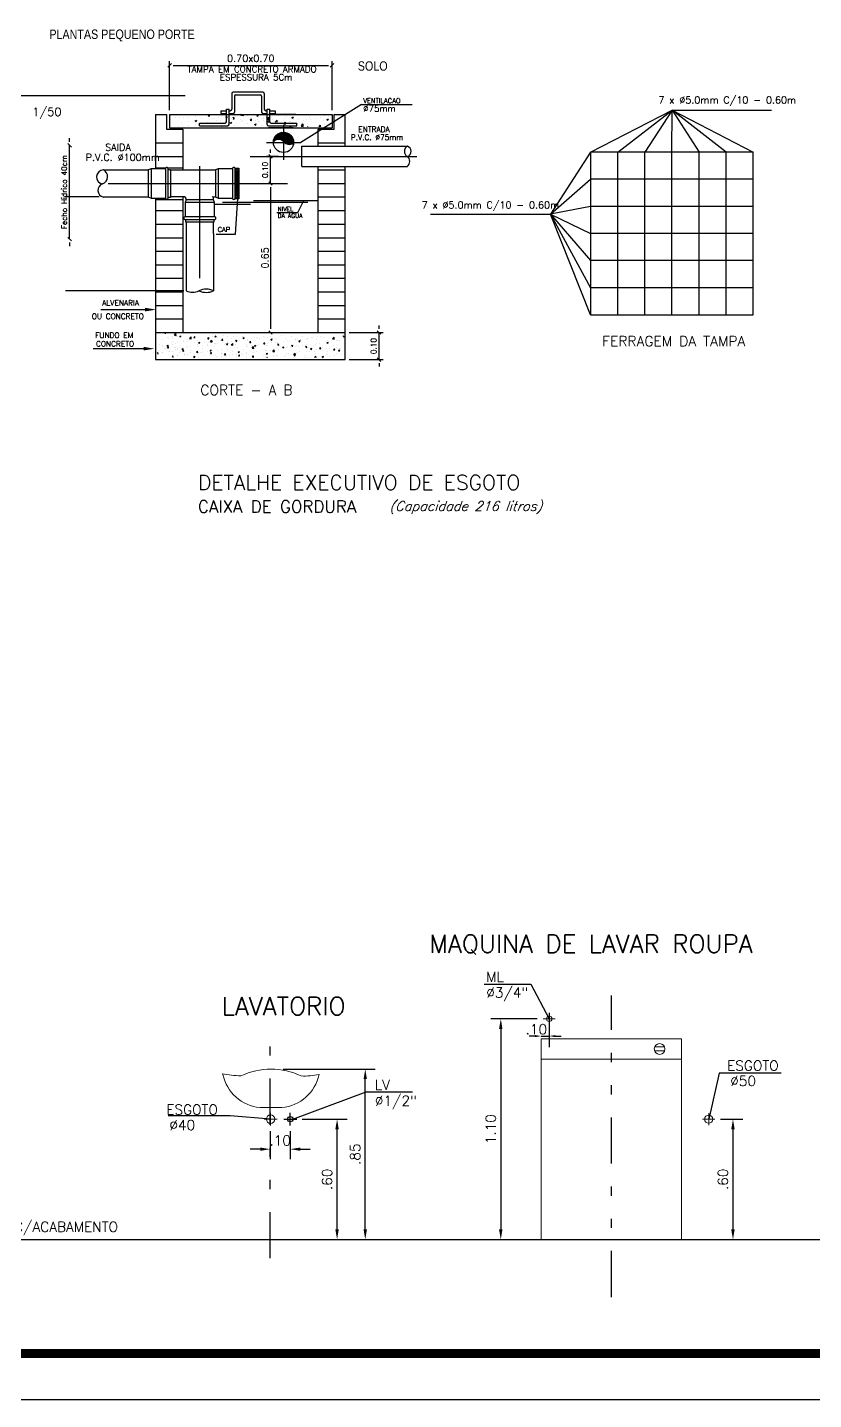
# Model space of a CAD drawing. Header units: millimetres. Extents: x -72 to 578, y 3 to 161.
# Drawn here: x 547.31 to 555.85, y 40.15 to 55.04 of the extents above; entities that cross this region are included whole.
import ezdxf
from ezdxf.enums import TextEntityAlignment as Align

# ---------------------------------------------------------------- set-up
doc = ezdxf.new("R2010")
doc.units = ezdxf.units.MM
doc.linetypes.add('CENTER2', pattern=[28.575, 19.05, -3.175, 3.175, -3.175])
doc.linetypes.add('DIVIDE', pattern=[1.25, 0.5, -0.25, 0, -0.25, 0, -0.25])
doc.layers.get('0').update_dxf_attribs({"color": 3})
for name, color, linetype in [('A-LAYOUT', 7, 'Continuous'), ('CERC02', 3, 'Continuous'), ('COTA', 7, 'Continuous'), ('DETALLHES_CAIXAS', 6, 'Continuous'), ('LAYER1', 2, 'Continuous'), ('LAYER2', 5, 'Continuous'), ('LAYER8', 9, 'Continuous'), ('TEXT', 2, 'Continuous'), ('TUBELPAREDE', 2, 'Continuous'), ('txt_1', 7, 'Continuous'), ('TXT_2', 6, 'Continuous')]:
    doc.layers.add(name, color=color, linetype=linetype)
doc.layers.add('BLOCOS HIDRAULICA', color=4, linetype='Continuous', lineweight=9)
doc.styles.add('ADITIVOCAD', font='romans.shx')
doc.styles.add('F2', font='ARIALN.TTF')
doc.styles.add('ROMANS', font='romans__.ttf', dxfattribs={"height": 0.1})

# ---------------------------------------------------------------- blocks, each defined once
blk = doc.blocks.new('*X462')
at = {"color": 0}
for p, q in [((189.809, 137.783), (190.139, 138.114)), ((189.823, 137.85), (190.072, 138.1)), ((189.872, 137.952), (189.97, 138.051)), ((189.912, 137.834), (190.181, 138.103)), ((189.98, 137.849), (190.181, 138.05)), ((190.031, 137.847), (190.181, 137.997)), ((190.074, 137.837), (190.181, 137.944)), ((190.112, 137.821), (190.181, 137.891)), ((190.144, 137.801), (190.181, 137.838)), ((190.173, 137.776), (190.181, 137.785)), ((190.181, 138.103), (190.194, 138.116)), ((190.181, 138.05), (190.242, 138.111)), ((190.181, 137.997), (190.286, 138.101)), ((190.181, 137.944), (190.325, 138.087)), ((190.181, 137.891), (190.361, 138.07)), ((190.181, 137.838), (190.394, 138.05)), ((190.181, 137.785), (190.424, 138.027)), ((190.198, 137.749), (190.451, 138.001)), ((190.244, 137.741), (190.476, 137.973)), ((190.297, 137.741), (190.498, 137.942)), ((190.35, 137.741), (190.517, 137.908)), ((190.403, 137.741), (190.533, 137.871)), ((190.456, 137.741), (190.545, 137.831)), ((190.509, 137.741), (190.554, 137.786)), ((190.227, 137.724), (190.244, 137.741)), ((190.259, 137.703), (190.297, 137.741)), ((190.295, 137.686), (190.35, 137.741)), ((190.335, 137.673), (190.403, 137.741)), ((190.38, 137.665), (190.456, 137.741)), ((190.433, 137.665), (190.509, 137.741)), ((190.5, 137.679), (190.556, 137.735))]:
    blk.add_line(p, q, dxfattribs=at)

msp = doc.modelspace()

# ---------------------------------------------------------------- linework, layer by layer
msp.add_line((552.975, 44.216), (552.975, 43.972))
at = {"linetype": 'ByBlock'}
for p, q in [((552.822, 44.094), (552.757, 44.094)), ((552.887, 44.094), (552.975, 44.094)), ((553.04, 44.094), (553.105, 44.094))]:
    msp.add_line(p, q, dxfattribs=at)
for points in [[(552.822, 44.105), (552.822, 44.083), (552.887, 44.094)], [(553.04, 44.105), (553.04, 44.083), (552.975, 44.094)]]:
    msp.add_solid(points, dxfattribs=at)
at = {"layer": 'A-LAYOUT', "linetype": 'ByBlock'}
for p, q in [((548.852, 54.145), (548.852, 54.677)), ((550.616, 54.145), (550.616, 54.677)), ((548.871, 54.652), (548.832, 54.614)), ((548.89, 54.633), (550.578, 54.633)), ((550.597, 54.614), (550.635, 54.652)), ((547.746, 53.785), (547.785, 53.746)), ((547.766, 53.804), (547.766, 53.842)), ((547.766, 52.747), (547.766, 53.766)), ((550.036, 53.645), (549.903, 53.645)), ((549.928, 53.664), (549.966, 53.626)), ((549.947, 53.683), (549.947, 53.721)), ((549.947, 53.351), (549.947, 53.645)), ((549.912, 53.351), (549.991, 53.351)), ((549.912, 53.351), (549.991, 53.351)), ((549.966, 53.332), (549.928, 53.37)), ((549.966, 53.332), (549.928, 53.37)), ((548.088, 53.204), (547.721, 53.204)), ((549.947, 53.312), (549.947, 51.771)), ((549.947, 53.312), (549.947, 53.274)), ((547.785, 52.728), (547.746, 52.766)), ((547.766, 52.709), (547.766, 52.671)), ((549.007, 52.185), (547.721, 52.185)), ((549.928, 51.752), (549.966, 51.714)), ((549.943, 51.733), (549.991, 51.733)), ((550.802, 51.733), (551.171, 51.733)), ((551.108, 51.752), (551.146, 51.713)), ((551.127, 51.771), (551.127, 51.809)), ((551.127, 51.438), (551.127, 51.733)), ((550.802, 51.438), (551.171, 51.438)), ((551.146, 51.419), (551.108, 51.458)), ((551.127, 51.4), (551.127, 51.362))]:
    msp.add_line(p, q, dxfattribs=at)
at = {"layer": 'A-LAYOUT'}
for p, q in [((549.528, 54.329), (549.528, 54.156)), ((549.542, 54.344), (549.866, 54.344)), ((549.557, 54.3), (549.557, 54.126)), ((549.572, 54.314), (549.836, 54.314)), ((549.851, 54.3), (549.851, 54.126)), ((549.88, 54.329), (549.88, 54.156)), ((548.888, 54.098), (548.888, 54.098)), ((549.097, 54.099), (549.097, 54.099)), ((549.11, 54.097), (549.11, 54.097)), ((549.134, 54.081), (549.134, 54.081)), ((549.139, 54.095), (549.139, 54.095)), ((549.271, 54.084), (549.284, 54.099)), ((549.271, 54.084), (549.287, 54.082)), ((549.28, 54.089), (549.28, 54.089)), ((549.287, 54.082), (549.284, 54.099)), ((549.41, 54.141), (549.469, 54.141)), ((549.41, 54.141), (549.41, 54.112)), ((549.41, 54.112), (549.469, 54.112)), ((549.421, 54.083), (549.421, 54.083)), ((549.461, 54.067), (549.474, 54.082)), ((549.469, 54.156), (549.498, 54.156)), ((549.469, 54.019), (549.469, 54.156)), ((549.477, 54.066), (549.474, 54.082)), ((549.486, 54.082), (549.486, 54.082)), ((549.498, 53.99), (549.498, 54.156)), ((549.498, 54.141), (549.513, 54.141)), ((549.498, 54.112), (549.542, 54.112)), ((549.56, 54.087), (549.56, 54.087)), ((549.563, 54.077), (549.563, 54.077)), ((549.617, 54.098), (549.627, 54.102)), ((549.617, 54.098), (549.63, 54.09)), ((549.63, 54.089), (549.634, 54.102)), ((549.632, 54.093), (549.641, 54.102)), ((549.632, 54.093), (549.656, 54.089)), ((549.656, 54.089), (549.654, 54.102)), ((549.697, 54.09), (549.697, 54.09)), ((549.798, 54.089), (549.817, 54.096)), ((549.798, 54.089), (549.811, 54.08)), ((549.811, 54.08), (549.817, 54.096)), ((549.866, 54.112), (549.91, 54.112)), ((549.895, 54.141), (549.91, 54.141)), ((549.91, 54.156), (549.939, 54.156)), ((549.91, 53.99), (549.91, 54.156)), ((550.222, 54.101), (549.926, 54.101)), ((549.937, 54.103), (549.937, 54.103)), ((549.939, 54.019), (549.939, 54.156)), ((549.939, 54.141), (549.998, 54.141)), ((549.939, 54.112), (549.998, 54.112)), ((549.998, 54.141), (549.998, 54.112)), ((550.004, 54.111), (550.004, 54.111)), ((550.036, 54.087), (550.036, 54.087)), ((550.173, 54.107), (550.173, 54.107)), ((550.277, 54.1), (550.277, 54.1)), ((550.937, 54.207), (550.278, 53.797)), ((550.535, 54.086), (550.535, 54.086)), ((550.937, 54.207), (551.488, 54.207)), ((553.425, 53.69), (554.31, 54.146)), ((553.72, 53.69), (554.31, 54.146)), ((554.31, 54.146), (554.014, 53.69)), ((554.308, 53.69), (554.31, 54.146)), ((554.31, 54.146), (555.389, 54.146)), ((554.31, 54.146), (555.19, 53.69)), ((554.896, 53.69), (554.31, 54.146)), ((554.31, 54.146), (554.602, 53.69)), ((548.861, 53.958), (548.861, 53.958)), ((548.865, 54.046), (548.865, 54.046)), ((548.912, 54.071), (548.912, 54.071)), ((548.922, 53.952), (548.924, 53.953)), ((548.924, 53.952), (548.924, 53.953)), ((548.945, 53.966), (548.945, 53.966)), ((548.956, 54.07), (548.956, 54.07)), ((548.985, 54.016), (548.985, 54.016)), ((548.997, 53.976), (548.997, 53.976)), ((549, 54.064), (549, 54.064)), ((549.052, 54.025), (549.052, 54.025)), ((549.053, 54.065), (549.053, 54.065)), ((549.057, 53.977), (549.057, 53.977)), ((549.086, 53.96), (549.086, 53.96)), ((549.128, 54.031), (549.147, 54.038)), ((549.128, 54.031), (549.141, 54.022)), ((549.131, 53.993), (549.131, 53.993)), ((549.141, 54.022), (549.147, 54.038)), ((549.152, 54.038), (549.152, 54.038)), ((549.175, 53.975), (549.175, 54.005)), ((549.175, 54.005), (549.454, 54.005)), ((549.175, 53.975), (549.483, 53.975)), ((549.195, 54.059), (549.195, 54.059)), ((549.211, 54.004), (549.211, 54.004)), ((549.228, 53.954), (549.228, 53.954)), ((549.249, 53.955), (549.249, 53.955)), ((549.268, 54.013), (549.268, 54.013)), ((549.316, 53.964), (549.316, 53.964)), ((549.319, 54.06), (549.319, 54.06)), ((549.336, 54.053), (549.336, 54.053)), ((549.366, 54.03), (549.366, 54.03)), ((549.385, 54.069), (549.385, 54.069)), ((549.404, 54.032), (549.404, 54.032)), ((549.416, 53.977), (549.416, 53.977)), ((549.421, 53.964), (549.421, 53.964)), ((549.461, 54.067), (549.477, 54.066)), ((549.477, 54.047), (549.477, 54.047)), ((549.508, 54.01), (549.527, 54.017)), ((549.508, 54.01), (549.518, 54.003)), ((549.52, 54.057), (549.52, 54.057)), ((549.522, 54.003), (549.527, 54.017)), ((549.538, 54.049), (549.538, 54.049)), ((549.543, 54.061), (549.55, 54.069)), ((549.543, 54.053), (549.553, 54.052)), ((549.553, 54.052), (549.55, 54.069)), ((549.558, 53.984), (549.558, 53.984)), ((549.561, 54.072), (549.561, 54.072)), ((549.583, 53.999), (549.583, 53.999)), ((549.59, 54.074), (549.59, 54.074)), ((549.619, 54.041), (549.619, 54.041)), ((549.635, 54.025), (549.635, 54.025)), ((549.646, 54.038), (549.646, 54.038)), ((549.694, 54.002), (549.694, 54.002)), ((549.704, 53.955), (549.704, 53.955)), ((549.727, 54.037), (549.74, 54.052)), ((549.727, 54.037), (549.743, 54.036)), ((549.731, 54.068), (549.731, 54.068)), ((549.743, 54.036), (549.74, 54.052)), ((549.775, 53.992), (549.793, 53.999)), ((549.775, 53.992), (549.788, 53.983)), ((549.787, 54.032), (549.787, 54.032)), ((549.788, 53.983), (549.793, 53.999)), ((549.803, 54.047), (549.803, 54.047)), ((549.813, 54.02), (549.813, 54.02)), ((549.815, 54.068), (549.815, 54.068)), ((549.828, 54.019), (549.828, 54.019)), ((549.858, 53.982), (549.858, 53.982)), ((549.869, 54.055), (549.869, 54.055)), ((549.871, 54.033), (549.871, 54.033)), ((549.873, 54.062), (549.873, 54.062)), ((549.899, 53.964), (549.899, 53.964)), ((549.902, 54.07), (549.902, 54.07)), ((549.909, 54.018), (549.92, 54.031)), ((549.914, 54.049), (549.935, 54.07)), ((549.914, 54.049), (549.938, 54.045)), ((549.917, 54.021), (549.929, 54.036)), ((549.917, 54.021), (549.932, 54.019)), ((549.923, 54.018), (549.92, 54.031)), ((549.925, 53.975), (550.233, 53.975)), ((550.193, 53.954), (549.926, 53.954)), ((549.928, 54.027), (549.928, 54.027)), ((549.932, 54.019), (549.929, 54.036)), ((549.938, 54.045), (549.935, 54.07)), ((549.954, 54.005), (550.233, 54.005)), ((549.956, 54.062), (549.956, 54.062)), ((549.968, 54.047), (549.968, 54.047)), ((549.999, 54.018), (550.019, 54.039)), ((550.012, 54.027), (550.012, 54.027)), ((550.021, 54.018), (550.019, 54.039)), ((550.034, 54.02), (550.034, 54.02)), ((550.097, 54.056), (550.097, 54.056)), ((550.097, 54), (550.11, 54.015)), ((550.097, 54), (550.113, 53.998)), ((550.098, 53.97), (550.098, 53.97)), ((550.113, 53.998), (550.11, 54.015)), ((550.122, 54.073), (550.122, 54.073)), ((550.153, 54.021), (550.153, 54.021)), ((550.155, 53.971), (550.171, 53.977)), ((550.155, 53.971), (550.168, 53.962)), ((550.168, 53.962), (550.173, 53.977)), ((550.17, 54.019), (550.17, 54.019)), ((550.178, 54.068), (550.197, 54.075)), ((550.178, 54.068), (550.192, 54.059)), ((550.186, 54.015), (550.186, 54.015)), ((550.192, 54.059), (550.197, 54.075)), ((550.201, 54.042), (550.201, 54.042)), ((550.233, 53.975), (550.233, 54.005)), ((550.239, 54.05), (550.239, 54.05)), ((550.268, 54.051), (550.268, 54.051)), ((550.28, 53.973), (550.301, 53.995)), ((550.28, 53.973), (550.304, 53.97)), ((550.287, 53.983), (550.3, 53.998)), ((550.287, 53.983), (550.303, 53.982)), ((550.295, 54.015), (550.295, 54.015)), ((550.303, 53.982), (550.3, 53.998)), ((550.304, 53.97), (550.301, 53.995)), ((550.306, 54.037), (550.306, 54.037)), ((550.34, 54.042), (550.34, 54.042)), ((550.352, 53.967), (550.355, 53.969)), ((550.355, 53.967), (550.355, 53.969)), ((550.368, 54.064), (550.368, 54.064)), ((550.38, 54.044), (550.38, 54.044)), ((550.436, 54.009), (550.436, 54.009)), ((550.44, 54.054), (550.44, 54.054)), ((550.465, 53.982), (550.465, 53.982)), ((550.478, 53.967), (550.49, 53.982)), ((550.492, 53.967), (550.49, 53.982)), ((550.494, 54.068), (550.494, 54.068)), ((550.521, 54.038), (550.521, 54.038)), ((550.532, 53.99), (550.532, 53.99)), ((550.559, 54.047), (550.577, 54.054)), ((550.559, 54.047), (550.572, 54.038)), ((550.572, 54.038), (550.577, 54.054)), ((550.574, 53.986), (550.574, 53.986)), ((550.577, 54.074), (550.577, 54.074)), ((550.577, 54.003), (550.577, 54.003)), ((550.289, 53.755), (551.436, 53.755)), ((550.289, 53.534), (550.289, 53.755)), ((553.425, 53.69), (552.99, 53.017)), ((548.65, 53.509), (548.65, 53.192)), ((548.7, 53.52), (548.809, 53.52)), ((549.379, 53.509), (549.379, 53.192)), ((550.289, 53.534), (551.436, 53.534)), ((552.99, 53.017), (553.425, 53.396)), ((549.568, 52.802), (549.595, 53.245)), ((549.339, 53.144), (549.022, 53.144)), ((549.339, 53.127), (549.73, 53.127)), ((549.427, 53.149), (550.352, 53.149)), ((549.763, 53.165), (550.465, 53.165)), ((550.018, 53.036), (550.244, 53.036)), ((550.244, 53.036), (550.31, 53.165)), ((553.425, 53.102), (552.99, 53.017)), ((549.033, 52.932), (549.033, 52.186)), ((549.328, 52.806), (549.328, 52.932)), ((551.686, 53.017), (552.99, 53.017)), ((552.99, 53.017), (553.425, 52.219)), ((552.99, 53.017), (553.425, 52.513)), ((553.425, 51.925), (552.99, 53.017)), ((552.99, 53.017), (553.425, 52.807)), ((549.328, 52.806), (549.328, 52.186)), ((549.359, 52.802), (549.568, 52.802)), ((548.104, 51.981), (548.586, 51.981)), ((548.753, 51.726), (548.753, 51.726)), ((548.779, 51.727), (548.779, 51.727)), ((548.799, 51.727), (548.803, 51.731)), ((548.799, 51.727), (548.812, 51.726)), ((548.812, 51.726), (548.811, 51.731)), ((548.905, 51.704), (548.921, 51.721)), ((548.905, 51.704), (548.924, 51.701)), ((548.924, 51.701), (548.921, 51.721)), ((548.963, 51.691), (548.966, 51.696)), ((548.975, 51.69), (548.974, 51.696)), ((549.342, 51.691), (549.354, 51.696)), ((549.353, 51.684), (549.357, 51.696)), ((549.433, 51.695), (549.433, 51.695)), ((549.481, 51.694), (549.481, 51.694)), ((550.066, 51.695), (550.066, 51.695)), ((550.737, 51.692), (550.748, 51.696)), ((550.748, 51.685), (550.752, 51.696)), ((550.756, 51.691), (550.76, 51.696)), ((548.021, 51.558), (548.57, 51.558)), ((548.73, 51.67), (548.73, 51.67)), ((548.745, 51.6), (548.745, 51.6)), ((548.774, 51.586), (548.774, 51.586)), ((548.776, 51.656), (548.776, 51.656)), ((548.778, 51.597), (548.778, 51.597)), ((548.795, 51.554), (548.795, 51.554)), ((548.802, 51.557), (548.802, 51.557)), ((548.823, 51.59), (548.837, 51.596)), ((548.823, 51.59), (548.833, 51.583)), ((548.828, 51.567), (548.839, 51.58)), ((548.828, 51.567), (548.841, 51.566)), ((548.831, 51.604), (548.831, 51.604)), ((548.833, 51.583), (548.837, 51.596)), ((548.834, 51.681), (548.834, 51.681)), ((548.841, 51.566), (548.839, 51.58)), ((548.843, 51.666), (548.843, 51.666)), ((548.868, 51.621), (548.868, 51.621)), ((548.882, 51.601), (548.882, 51.601)), ((548.885, 51.671), (548.885, 51.671)), ((548.887, 51.688), (548.887, 51.688)), ((548.894, 51.635), (548.894, 51.635)), ((548.908, 51.565), (548.908, 51.565)), ((548.911, 51.615), (548.911, 51.615)), ((548.915, 51.553), (548.915, 51.553)), ((548.917, 51.691), (548.917, 51.691)), ((548.919, 51.575), (548.919, 51.575)), ((548.937, 51.55), (548.937, 51.55)), ((548.94, 51.621), (548.94, 51.621)), ((548.942, 51.691), (548.942, 51.691)), ((548.942, 51.562), (548.942, 51.562)), ((548.963, 51.691), (548.975, 51.69)), ((548.986, 51.555), (549.001, 51.56)), ((548.986, 51.555), (548.997, 51.548)), ((548.995, 51.569), (548.995, 51.569)), ((548.997, 51.548), (549.001, 51.56)), ((548.998, 51.645), (548.998, 51.645)), ((549.007, 51.63), (549.007, 51.63)), ((549.032, 51.586), (549.032, 51.586)), ((549.046, 51.565), (549.046, 51.565)), ((549.049, 51.636), (549.049, 51.636)), ((549.051, 51.652), (549.051, 51.652)), ((549.069, 51.668), (549.085, 51.685)), ((549.069, 51.668), (549.087, 51.665)), ((549.075, 51.579), (549.075, 51.579)), ((549.087, 51.665), (549.085, 51.685)), ((549.114, 51.678), (549.125, 51.69)), ((549.114, 51.678), (549.127, 51.677)), ((549.12, 51.625), (549.12, 51.625)), ((549.127, 51.677), (549.125, 51.69)), ((549.131, 51.663), (549.131, 51.663)), ((549.153, 51.579), (549.153, 51.579)), ((549.155, 51.607), (549.155, 51.607)), ((549.156, 51.649), (549.156, 51.649)), ((549.164, 51.623), (549.179, 51.629)), ((549.164, 51.623), (549.175, 51.616)), ((549.175, 51.616), (549.179, 51.629)), ((549.206, 51.56), (549.206, 51.56)), ((549.209, 51.597), (549.209, 51.597)), ((549.233, 51.62), (549.233, 51.62)), ((549.262, 51.604), (549.262, 51.604)), ((549.263, 51.595), (549.263, 51.595)), ((549.265, 51.68), (549.265, 51.68)), ((549.266, 51.665), (549.277, 51.677)), ((549.266, 51.665), (549.266, 51.665)), ((549.266, 51.665), (549.279, 51.664)), ((549.279, 51.663), (549.277, 51.677)), ((549.279, 51.628), (549.279, 51.628)), ((549.295, 51.633), (549.311, 51.65)), ((549.295, 51.633), (549.313, 51.63)), ((549.313, 51.63), (549.311, 51.65)), ((549.318, 51.687), (549.318, 51.687)), ((549.33, 51.582), (549.33, 51.582)), ((549.342, 51.691), (549.353, 51.684)), ((549.342, 51.615), (549.342, 51.615)), ((549.346, 51.616), (549.346, 51.616)), ((549.372, 51.609), (549.372, 51.609)), ((549.374, 51.68), (549.374, 51.68)), ((549.402, 51.649), (549.402, 51.649)), ((549.418, 51.651), (549.428, 51.663)), ((549.418, 51.651), (549.431, 51.65)), ((549.42, 51.549), (549.42, 51.549)), ((549.431, 51.65), (549.428, 51.663)), ((549.453, 51.603), (549.453, 51.603)), ((549.459, 51.611), (549.459, 51.611)), ((549.469, 51.606), (549.483, 51.612)), ((549.469, 51.606), (549.479, 51.599)), ((549.473, 51.556), (549.473, 51.556)), ((549.476, 51.632), (549.476, 51.632)), ((549.476, 51.553), (549.476, 51.553)), ((549.479, 51.623), (549.479, 51.623)), ((549.479, 51.599), (549.483, 51.612)), ((549.521, 51.598), (549.537, 51.615)), ((549.521, 51.598), (549.539, 51.595)), ((549.526, 51.671), (549.526, 51.671)), ((549.529, 51.639), (549.529, 51.639)), ((549.539, 51.595), (549.537, 51.615)), ((549.546, 51.69), (549.546, 51.69)), ((549.553, 51.566), (549.553, 51.566)), ((549.57, 51.638), (549.58, 51.65)), ((549.57, 51.638), (549.583, 51.637)), ((549.572, 51.606), (549.572, 51.606)), ((549.577, 51.624), (549.577, 51.624)), ((549.583, 51.637), (549.58, 51.65)), ((549.586, 51.568), (549.586, 51.568)), ((549.589, 51.639), (549.589, 51.639)), ((549.609, 51.65), (549.609, 51.65)), ((549.646, 51.674), (549.661, 51.68)), ((549.646, 51.674), (549.657, 51.667)), ((549.649, 51.692), (549.649, 51.692)), ((549.657, 51.667), (549.661, 51.68)), ((549.657, 51.55), (549.657, 51.55)), ((549.659, 51.685), (549.659, 51.685)), ((549.685, 51.601), (549.685, 51.601)), ((549.687, 51.584), (549.687, 51.584)), ((549.695, 51.583), (549.695, 51.583)), ((549.697, 51.654), (549.697, 51.654)), ((549.7, 51.645), (549.7, 51.645)), ((549.722, 51.625), (549.732, 51.637)), ((549.722, 51.625), (549.735, 51.624)), ((549.735, 51.624), (549.732, 51.637)), ((549.74, 51.591), (549.74, 51.591)), ((549.743, 51.667), (549.743, 51.667)), ((549.747, 51.563), (549.763, 51.58)), ((549.747, 51.563), (549.765, 51.56)), ((549.765, 51.56), (549.763, 51.58)), ((549.772, 51.681), (549.772, 51.681)), ((549.773, 51.589), (549.788, 51.595)), ((549.773, 51.589), (549.783, 51.582)), ((549.781, 51.571), (549.781, 51.571)), ((549.783, 51.582), (549.788, 51.595)), ((549.796, 51.674), (549.796, 51.674)), ((549.798, 51.597), (549.798, 51.597)), ((549.802, 51.597), (549.802, 51.597)), ((549.804, 51.667), (549.804, 51.667)), ((549.82, 51.601), (549.82, 51.601)), ((549.824, 51.666), (549.824, 51.666)), ((549.874, 51.611), (549.884, 51.624)), ((549.874, 51.611), (549.887, 51.61)), ((549.876, 51.685), (549.876, 51.685)), ((549.887, 51.61), (549.884, 51.624)), ((549.885, 51.676), (549.885, 51.676)), ((549.904, 51.592), (549.904, 51.592)), ((549.911, 51.592), (549.911, 51.592)), ((549.912, 51.613), (549.912, 51.613)), ((549.914, 51.683), (549.914, 51.683)), ((549.947, 51.688), (549.947, 51.688)), ((549.951, 51.657), (549.966, 51.663)), ((549.951, 51.657), (549.961, 51.65)), ((549.954, 51.619), (549.954, 51.619)), ((549.961, 51.65), (549.966, 51.663)), ((549.972, 51.528), (549.989, 51.545)), ((549.991, 51.525), (549.989, 51.545)), ((549.998, 51.671), (549.998, 51.671)), ((550.007, 51.626), (550.007, 51.626)), ((550.018, 51.557), (550.018, 51.557)), ((550.02, 51.628), (550.02, 51.628)), ((550.024, 51.587), (550.024, 51.587)), ((550.026, 51.598), (550.036, 51.61)), ((550.026, 51.598), (550.038, 51.597)), ((550.028, 51.614), (550.028, 51.614)), ((550.031, 51.553), (550.031, 51.553)), ((550.038, 51.597), (550.036, 51.61)), ((550.077, 51.572), (550.092, 51.578)), ((550.077, 51.572), (550.088, 51.565)), ((550.087, 51.636), (550.087, 51.636)), ((550.088, 51.565), (550.092, 51.578)), ((550.111, 51.666), (550.111, 51.666)), ((550.125, 51.571), (550.125, 51.571)), ((550.127, 51.641), (550.127, 51.641)), ((550.137, 51.582), (550.137, 51.582)), ((550.151, 51.635), (550.151, 51.635)), ((550.165, 51.571), (550.165, 51.571)), ((550.178, 51.585), (550.188, 51.597)), ((550.178, 51.585), (550.19, 51.584)), ((550.179, 51.69), (550.179, 51.69)), ((550.19, 51.584), (550.188, 51.597)), ((550.218, 51.577), (550.218, 51.577)), ((550.221, 51.654), (550.221, 51.654)), ((550.224, 51.661), (550.224, 51.661)), ((550.235, 51.587), (550.235, 51.587)), ((550.237, 51.657), (550.237, 51.657)), ((550.25, 51.577), (550.25, 51.577)), ((550.255, 51.64), (550.27, 51.646)), ((550.255, 51.64), (550.266, 51.633)), ((550.266, 51.633), (550.27, 51.646)), ((550.274, 51.661), (550.274, 51.661)), ((550.275, 51.656), (550.275, 51.656)), ((550.292, 51.685), (550.292, 51.685)), ((550.298, 51.588), (550.298, 51.588)), ((550.33, 51.572), (550.34, 51.584)), ((550.33, 51.572), (550.342, 51.571)), ((550.337, 51.657), (550.337, 51.657)), ((550.342, 51.57), (550.34, 51.584)), ((550.343, 51.602), (550.343, 51.602)), ((550.346, 51.672), (550.346, 51.672)), ((550.354, 51.672), (550.354, 51.672)), ((550.363, 51.573), (550.363, 51.573)), ((550.381, 51.555), (550.396, 51.561)), ((550.381, 51.555), (550.392, 51.548)), ((550.39, 51.551), (550.39, 51.551)), ((550.392, 51.548), (550.396, 51.561)), ((550.398, 51.677), (550.398, 51.677)), ((550.405, 51.68), (550.405, 51.68)), ((550.432, 51.606), (550.432, 51.606)), ((550.448, 51.545), (550.448, 51.545)), ((550.45, 51.652), (550.45, 51.652)), ((550.45, 51.615), (550.45, 51.615)), ((550.453, 51.686), (550.453, 51.686)), ((550.476, 51.568), (550.476, 51.568)), ((550.481, 51.558), (550.492, 51.57)), ((550.481, 51.558), (550.494, 51.557)), ((550.485, 51.613), (550.485, 51.613)), ((550.488, 51.689), (550.488, 51.689)), ((550.494, 51.557), (550.492, 51.57)), ((550.513, 51.572), (550.513, 51.572)), ((550.518, 51.676), (550.518, 51.676)), ((550.558, 51.56), (550.558, 51.56)), ((550.559, 51.623), (550.574, 51.629)), ((550.559, 51.623), (550.57, 51.616)), ((550.56, 51.631), (550.56, 51.631)), ((550.563, 51.647), (550.563, 51.647)), ((550.565, 51.623), (550.565, 51.623)), ((550.57, 51.616), (550.574, 51.629)), ((550.589, 51.563), (550.589, 51.563)), ((550.622, 51.664), (550.639, 51.681)), ((550.622, 51.664), (550.641, 51.661)), ((550.631, 51.671), (550.631, 51.671)), ((550.633, 51.545), (550.643, 51.557)), ((550.633, 51.545), (550.646, 51.544)), ((550.637, 51.593), (550.637, 51.593)), ((550.641, 51.661), (550.639, 51.681)), ((550.643, 51.557), (550.643, 51.557)), ((550.646, 51.544), (550.643, 51.557)), ((550.667, 51.575), (550.667, 51.575)), ((550.669, 51.646), (550.669, 51.646)), ((550.676, 51.642), (550.676, 51.642)), ((550.687, 51.547), (550.687, 51.547)), ((550.696, 51.564), (550.696, 51.564)), ((550.699, 51.641), (550.699, 51.641)), ((550.702, 51.558), (550.702, 51.558)), ((550.737, 51.692), (550.748, 51.685)), ((550.745, 51.666), (550.745, 51.666)), ((550.752, 51.648), (550.752, 51.648)), ((550.756, 51.691), (550.762, 51.69)), ((550.76, 51.614), (550.76, 51.614)), ((548.716, 51.507), (548.723, 51.515)), ((548.722, 51.514), (548.722, 51.514)), ((548.726, 51.496), (548.723, 51.515)), ((548.734, 51.534), (548.734, 51.534)), ((548.771, 51.515), (548.771, 51.515)), ((548.775, 51.521), (548.775, 51.521)), ((548.847, 51.529), (548.847, 51.529)), ((548.856, 51.531), (548.856, 51.531)), ((548.88, 51.53), (548.88, 51.53)), ((548.88, 51.471), (548.887, 51.479)), ((548.886, 51.478), (548.886, 51.478)), ((548.889, 51.461), (548.887, 51.479)), ((548.897, 51.498), (548.897, 51.498)), ((548.935, 51.48), (548.935, 51.48)), ((548.939, 51.485), (548.939, 51.485)), ((548.959, 51.518), (548.959, 51.518)), ((548.966, 51.522), (548.966, 51.522)), ((548.992, 51.532), (549.002, 51.544)), ((548.992, 51.532), (549.005, 51.531)), ((549.005, 51.531), (549.002, 51.544)), ((549.01, 51.493), (549.01, 51.493)), ((549.019, 51.496), (549.019, 51.496)), ((549.043, 51.495), (549.043, 51.495)), ((549.079, 51.517), (549.079, 51.517)), ((549.083, 51.539), (549.083, 51.539)), ((549.113, 51.469), (549.128, 51.475)), ((549.113, 51.469), (549.123, 51.462)), ((549.123, 51.489), (549.123, 51.489)), ((549.123, 51.462), (549.128, 51.475)), ((549.144, 51.519), (549.154, 51.531)), ((549.144, 51.519), (549.157, 51.518)), ((549.15, 51.508), (549.15, 51.508)), ((549.153, 51.513), (549.153, 51.513)), ((549.157, 51.517), (549.154, 51.531)), ((549.164, 51.465), (549.164, 51.465)), ((549.192, 51.512), (549.192, 51.512)), ((549.206, 51.52), (549.206, 51.52)), ((549.236, 51.484), (549.236, 51.484)), ((549.26, 51.524), (549.26, 51.524)), ((549.286, 51.531), (549.286, 51.531)), ((549.287, 51.486), (549.287, 51.486)), ((549.291, 51.538), (549.305, 51.543)), ((549.291, 51.538), (549.301, 51.531)), ((549.296, 51.505), (549.306, 51.518)), ((549.296, 51.505), (549.308, 51.504)), ((549.301, 51.531), (549.305, 51.543)), ((549.305, 51.507), (549.305, 51.507)), ((549.308, 51.504), (549.306, 51.517)), ((549.349, 51.479), (549.349, 51.479)), ((549.364, 51.465), (549.364, 51.465)), ((549.367, 51.469), (549.367, 51.469)), ((549.369, 51.539), (549.369, 51.539)), ((549.411, 51.508), (549.411, 51.508)), ((549.417, 51.472), (549.417, 51.472)), ((549.418, 51.503), (549.418, 51.503)), ((549.448, 51.492), (549.458, 51.504)), ((549.448, 51.492), (549.46, 51.491)), ((549.46, 51.491), (549.458, 51.504)), ((549.462, 51.474), (549.462, 51.474)), ((549.473, 51.482), (549.473, 51.482)), ((549.498, 51.483), (549.498, 51.483)), ((549.531, 51.498), (549.531, 51.498)), ((549.534, 51.529), (549.534, 51.529)), ((549.575, 51.469), (549.575, 51.469)), ((549.583, 51.498), (549.583, 51.498)), ((549.595, 51.521), (549.61, 51.526)), ((549.595, 51.521), (549.605, 51.514)), ((549.6, 51.479), (549.61, 51.491)), ((549.6, 51.479), (549.612, 51.478)), ((549.605, 51.514), (549.61, 51.526)), ((549.612, 51.478), (549.61, 51.491)), ((549.631, 51.5), (549.631, 51.5)), ((549.644, 51.493), (549.644, 51.493)), ((549.684, 51.507), (549.684, 51.507)), ((549.688, 51.465), (549.688, 51.465)), ((549.692, 51.513), (549.692, 51.513)), ((549.751, 51.465), (549.762, 51.478)), ((549.751, 51.465), (549.764, 51.464)), ((549.757, 51.488), (549.757, 51.488)), ((549.764, 51.464), (549.762, 51.478)), ((549.764, 51.518), (549.764, 51.518)), ((549.799, 51.526), (549.799, 51.526)), ((549.87, 51.484), (549.87, 51.484)), ((549.896, 51.466), (549.896, 51.466)), ((549.898, 51.535), (549.898, 51.535)), ((549.899, 51.504), (549.914, 51.51)), ((549.899, 51.504), (549.91, 51.497)), ((549.907, 51.472), (549.907, 51.472)), ((549.909, 51.542), (549.909, 51.542)), ((549.91, 51.497), (549.914, 51.51)), ((549.91, 51.461), (549.913, 51.464)), ((549.914, 51.461), (549.913, 51.464)), ((549.951, 51.542), (549.951, 51.542)), ((549.972, 51.528), (549.991, 51.525)), ((549.976, 51.469), (549.976, 51.469)), ((549.983, 51.479), (549.983, 51.479)), ((550.015, 51.487), (550.015, 51.487)), ((550.019, 51.487), (550.019, 51.487)), ((550.096, 51.474), (550.096, 51.474)), ((550.109, 51.487), (550.109, 51.487)), ((550.122, 51.5), (550.122, 51.5)), ((550.143, 51.508), (550.143, 51.508)), ((550.162, 51.494), (550.162, 51.494)), ((550.193, 51.462), (550.193, 51.462)), ((550.198, 51.493), (550.215, 51.51)), ((550.198, 51.493), (550.217, 51.49)), ((550.204, 51.487), (550.218, 51.493)), ((550.204, 51.487), (550.214, 51.48)), ((550.209, 51.469), (550.209, 51.469)), ((550.214, 51.48), (550.218, 51.493)), ((550.217, 51.49), (550.215, 51.51)), ((550.232, 51.516), (550.232, 51.516)), ((550.243, 51.505), (550.243, 51.505)), ((550.266, 51.53), (550.266, 51.53)), ((550.317, 51.483), (550.317, 51.483)), ((550.322, 51.464), (550.322, 51.464)), ((550.338, 51.461), (550.338, 51.461)), ((550.341, 51.531), (550.341, 51.531)), ((550.376, 51.522), (550.376, 51.522)), ((550.427, 51.461), (550.441, 51.475)), ((550.429, 51.529), (550.429, 51.529)), ((550.44, 51.504), (550.44, 51.504)), ((550.443, 51.461), (550.441, 51.475)), ((550.445, 51.474), (550.445, 51.474)), ((550.508, 51.47), (550.523, 51.476)), ((550.508, 51.47), (550.518, 51.463)), ((550.51, 51.54), (550.51, 51.54)), ((550.518, 51.463), (550.523, 51.476)), ((550.555, 51.49), (550.555, 51.49)), ((550.564, 51.525), (550.564, 51.525)), ((550.588, 51.474), (550.588, 51.474)), ((550.641, 51.481), (550.641, 51.481)), ((550.664, 51.505), (550.664, 51.505)), ((550.686, 51.538), (550.701, 51.544)), ((550.686, 51.538), (550.696, 51.531)), ((550.696, 51.531), (550.701, 51.544)), ((550.721, 51.491), (550.721, 51.491))]:
    msp.add_line(p, q, dxfattribs=at)
at = {"layer": 'A-LAYOUT', "linetype": 'CENTER2'}
for p, q in [((550.089, 53.988), (550.089, 53.606)), ((549.906, 53.797), (550.278, 53.797)), ((549.726, 53.645), (551.538, 53.645)), ((549.18, 52.322), (549.18, 53.539)), ((548.185, 53.351), (550.133, 53.351))]:
    msp.add_line(p, q, dxfattribs=at)
at = {"layer": 'A-LAYOUT'}
for points in [[(548.133, 53.498), (548.62, 53.498)], [(548.806, 53.509), (548.65, 53.509), (548.62, 53.498), (548.62, 53.204), (548.65, 53.192), (548.806, 53.192)], [(548.835, 53.504), (548.862, 53.504), (548.862, 53.198), (548.835, 53.198)], [(548.862, 53.498), (549.349, 53.498)], [(549.535, 53.509), (549.379, 53.509), (549.349, 53.498), (549.349, 53.204), (549.379, 53.192), (549.535, 53.192)], [(549.564, 53.518), (549.605, 53.518), (549.605, 53.183), (549.564, 53.183)], [(549.564, 53.504), (549.591, 53.504), (549.591, 53.198), (549.564, 53.198)], [(549.564, 53.489), (549.576, 53.489), (549.576, 53.212), (549.564, 53.212)], [(548.133, 53.204), (548.62, 53.204)], [(549.339, 52.988), (549.339, 53.144), (549.328, 53.174), (549.033, 53.174), (549.022, 53.144), (549.022, 52.988)], [(549.333, 52.959), (549.333, 52.932), (549.028, 52.932), (549.028, 52.959)]]:
    msp.add_lwpolyline(points, dxfattribs=at)
for points in [[(548.819, 53.178), (548.822, 53.178, 0.414214), (548.835, 53.191), (548.835, 53.511, 0.414214), (548.822, 53.524), (548.819, 53.524, 0.414214), (548.806, 53.511), (548.806, 53.191, 0.414214)], [(549.548, 53.178), (549.551, 53.178, 0.414214), (549.564, 53.191), (549.564, 53.511, 0.414214), (549.551, 53.524), (549.548, 53.524, 0.414214), (549.535, 53.511), (549.535, 53.191, 0.414214)], [(549.007, 52.975), (549.007, 52.972, 0.414214), (549.021, 52.959), (549.341, 52.959, 0.414214), (549.354, 52.972), (549.354, 52.975, 0.414214), (549.341, 52.988), (549.021, 52.988, 0.414214)]]:
    msp.add_lwpolyline(points, format="xyb", close=True, dxfattribs=at)
for points in [[(549.033, 53.174), (549.033, 53.187, 0.193767), (549.015, 53.204), (548.862, 53.204)], [(549.328, 53.174, 0.249457), (549.318, 53.209, 0.160647), (549.349, 53.204)]]:
    msp.add_lwpolyline(points, format="xyb", dxfattribs=at)
msp.add_circle((550.089, 53.797), 0.11, dxfattribs=at)
for centre, radius, start, end in [((549.542, 54.329), 0.0147, 90, 180), ((549.572, 54.3), 0.0147, 90, 180), ((549.836, 54.3), 0.0147, 0, 90), ((549.866, 54.329), 0.0147, 360, 90), ((549.513, 54.156), 0.0147, 270, 0), ((549.542, 54.126), 0.0147, 270, 0), ((549.866, 54.126), 0.0147, 180, 270), ((549.895, 54.156), 0.0147, 180, 270), ((549.454, 54.019), 0.0147, 270, 0), ((549.483, 53.99), 0.0147, 270, 0), ((549.925, 53.99), 0.0147, 180, 270), ((549.954, 54.019), 0.0147, 180, 270), ((550.035, 53.757), 0.0722, 41.3765, 141.0385), ((550.155, 53.863), 0.0882, 221.3765, 299.4853), ((551.466, 53.698), 0.0641, 117.9019, 236.9301), ((551.395, 53.59), 0.0658, 303.0699, 56.9301), ((551.415, 53.699), 0.0593, 293.2479, 70.1992), ((548.135, 53.421), 0.0763, 91.971, 261.4768), ((548.097, 53.424), 0.082, 288.8635, 64.5843), ((548.148, 53.276), 0.074, 108.8635, 258.1185), ((549.102, 52.324), 0.154, 243.3781, 296.3135), ((549.25, 52.026), 0.178, 63.9567, 116.3135), ((549.249, 52.358), 0.19, 245.7192, 294.551)]:
    msp.add_arc(centre, radius, start, end, dxfattribs=at)
for points in [[(548.586, 51.962), (548.586, 52.001), (548.704, 51.981)], [(548.57, 51.577), (548.57, 51.538), (548.688, 51.557)]]:
    msp.add_solid(points, dxfattribs=at)
at = {"layer": 'BLOCOS HIDRAULICA'}
for p, q in [((552.909, 44.281), (553.04, 44.281)), ((552.887, 44.063), (552.887, 41.885)), ((552.887, 44.063), (554.412, 44.063)), ((554.12, 43.976), (554.228, 43.976)), ((554.412, 44.063), (554.412, 41.885)), ((552.887, 43.845), (554.412, 43.845)), ((554.12, 43.932), (554.228, 43.932)), ((554.707, 43.257), (554.707, 43.127)), ((549.88, 43.192), (550.019, 43.192)), ((554.641, 43.192), (554.772, 43.192))]:
    msp.add_line(p, q, dxfattribs=at)
at = {"layer": 'BLOCOS HIDRAULICA', "linetype": 'DIVIDE'}
msp.add_line((549.949, 43.122), (549.949, 43.261), dxfattribs=at)
at = {"layer": 'BLOCOS HIDRAULICA'}
for centre, radius in [((552.975, 44.281), 0.0291), ((554.174, 43.954), 0.0583), ((549.949, 43.192), 0.0455), ((554.707, 43.192), 0.0437)]:
    msp.add_circle(centre, radius, dxfattribs=at)
for centre, radius, start, end in [((549.694, 45.198), 1.538, 259.8389, 267.4965), ((549.877, 43.773), 0.457, 192.0404, 264.6167), ((549.954, 42.989), 0.747, 64.0686, 115.9314), ((550.029, 43.773), 0.457, 275.3833, 347.9596), ((550.325, 44.307), 0.647, 266.0429, 283.4487), ((549.953, 35.392), 7.927, 89.1423, 90.8577)]:
    msp.add_arc(centre, radius, start, end, dxfattribs=at)
at = {"layer": 'COTA'}
msp.add_lwpolyline([(537.31, 40.148), (578.11, 40.148), (578.11, 69.848), (537.31, 69.848)], close=True, dxfattribs=at)
at = {"layer": 'COTA', "const_width": 0.1}
msp.add_lwpolyline([(537.81, 40.648), (577.61, 40.648), (577.61, 69.348), (537.81, 69.348)], close=True, dxfattribs=at)
at = {"layer": 'DETALLHES_CAIXAS'}
for p, q in [((548.7, 54.101), (548.7, 53.509)), ((548.7, 54.101), (548.818, 54.101)), ((548.818, 54.101), (548.818, 53.939)), ((548.852, 54.101), (550.193, 54.101)), ((548.852, 54.101), (548.852, 53.954)), ((549.955, 54.101), (550.616, 54.101)), ((550.616, 54.101), (550.616, 53.954)), ((550.641, 54.101), (550.759, 54.101)), ((550.641, 53.939), (550.641, 54.101)), ((550.759, 53.755), (550.759, 54.101)), ((548.818, 53.939), (548.994, 53.939)), ((548.852, 53.954), (550.193, 53.954)), ((548.994, 53.939), (548.994, 53.498)), ((549.926, 53.954), (550.616, 53.954)), ((550.465, 53.755), (550.465, 53.939)), ((550.465, 53.939), (550.641, 53.939)), ((548.7, 53.792), (548.994, 53.792)), ((550.465, 53.792), (550.759, 53.792)), ((548.7, 53.645), (548.994, 53.645)), ((553.425, 53.69), (553.425, 51.925)), ((555.19, 53.69), (553.425, 53.69)), ((553.72, 51.925), (553.72, 53.69)), ((554.014, 51.925), (554.014, 53.69)), ((554.308, 51.925), (554.308, 53.69)), ((554.602, 51.925), (554.602, 53.69)), ((554.896, 51.925), (554.896, 53.69)), ((555.19, 51.925), (555.19, 53.69)), ((548.832, 53.52), (548.994, 53.52)), ((550.465, 51.733), (550.465, 53.534)), ((550.465, 53.498), (550.759, 53.498)), ((550.759, 51.439), (550.759, 53.534)), ((550.465, 53.351), (550.759, 53.351)), ((555.19, 53.396), (553.425, 53.396)), ((548.7, 53.192), (548.7, 51.439)), ((548.994, 53.204), (548.994, 51.733)), ((550.465, 53.204), (550.759, 53.204)), ((548.7, 53.176), (548.994, 53.176)), ((548.7, 53.057), (548.994, 53.057)), ((550.465, 53.057), (550.759, 53.057)), ((555.19, 53.102), (553.425, 53.102)), ((548.7, 52.91), (548.994, 52.91)), ((550.465, 52.91), (550.759, 52.91)), ((548.7, 52.762), (548.994, 52.762)), ((550.465, 52.762), (550.759, 52.762)), ((555.19, 52.807), (553.425, 52.807)), ((548.7, 52.615), (548.994, 52.615)), ((550.465, 52.615), (550.759, 52.615)), ((548.7, 52.468), (548.994, 52.468)), ((550.465, 52.468), (550.759, 52.468)), ((555.19, 52.513), (553.425, 52.513)), ((548.7, 52.321), (548.994, 52.321)), ((550.465, 52.321), (550.759, 52.321)), ((548.7, 52.174), (548.994, 52.174)), ((550.465, 52.174), (550.759, 52.174)), ((555.19, 52.219), (553.425, 52.219)), ((548.7, 52.027), (548.994, 52.027)), ((550.465, 52.027), (550.759, 52.027)), ((548.7, 51.88), (548.994, 51.88)), ((550.465, 51.88), (550.759, 51.88)), ((553.425, 51.925), (555.19, 51.925)), ((548.7, 51.733), (550.759, 51.733)), ((548.7, 51.439), (550.759, 51.439))]:
    msp.add_line(p, q, dxfattribs=at)
at = {"layer": 'LAYER2', "color": 5}
msp.add_line((549.02, 54.303), (544.024, 54.303), dxfattribs=at)
at = {"layer": 'LAYER8'}
for p, q in [((552.269, 44.657), (552.775, 44.657)), ((552.775, 44.657), (552.975, 44.281)), ((552.975, 44.346), (552.975, 44.216)), ((554.822, 43.692), (554.707, 43.192)), ((555.493, 43.692), (554.822, 43.692)), ((550.192, 43.192), (550.986, 43.488)), ((550.986, 43.488), (551.491, 43.488)), ((549.508, 43.227), (548.837, 43.227)), ((549.949, 43.192), (549.508, 43.227)), ((550.093, 43.192), (550.232, 43.192))]:
    msp.add_line(p, q, dxfattribs=at)
at = {"layer": 'LAYER8', "linetype": 'DIVIDE'}
for p, q in [((553.65, 41.261), (553.65, 44.535)), ((549.945, 41.682), (549.945, 44.169)), ((550.162, 43.122), (550.162, 43.261))]:
    msp.add_line(p, q, dxfattribs=at)
at = {"layer": 'LAYER8', "linetype": 'ByBlock'}
for p, q in [((552.844, 44.281), (552.34, 44.281)), ((552.449, 44.172), (552.449, 41.994)), ((550.085, 43.736), (551.086, 43.736)), ((550.977, 41.994), (550.977, 43.627)), ((549.945, 43.061), (549.945, 42.757)), ((550.162, 43.061), (550.162, 42.757)), ((550.293, 43.192), (550.779, 43.192)), ((550.671, 41.994), (550.671, 43.083)), ((554.837, 43.192), (555.079, 43.192)), ((554.971, 43.083), (554.971, 41.994)), ((549.836, 42.866), (549.727, 42.866)), ((550.271, 42.866), (550.38, 42.866))]:
    msp.add_line(p, q, dxfattribs=at)
at = {"layer": 'LAYER8', "color": 2}
msp.add_lwpolyline([(547.34, 41.885), (548.124, 41.885), (551.986, 41.885), (555.992, 41.885), (559.319, 41.885), (563.109, 41.885), (566.662, 41.885)], dxfattribs=at)
at = {"layer": 'LAYER8'}
msp.add_circle((550.162, 43.192), 0.0291, dxfattribs=at)
at = {"layer": 'LAYER8', "linetype": 'ByBlock'}
for points in [[(552.43, 44.172), (552.467, 44.172), (552.449, 44.281)], [(550.959, 43.627), (550.995, 43.627), (550.977, 43.736)], [(550.652, 43.083), (550.689, 43.083), (550.671, 43.192)], [(554.952, 43.083), (554.989, 43.083), (554.971, 43.192)], [(549.836, 42.884), (549.836, 42.848), (549.945, 42.866)], [(550.271, 42.884), (550.271, 42.848), (550.162, 42.866)], [(550.652, 41.994), (550.689, 41.994), (550.671, 41.885)], [(550.959, 41.994), (550.995, 41.994), (550.977, 41.885)], [(552.43, 41.994), (552.467, 41.994), (552.449, 41.885)], [(554.952, 41.994), (554.989, 41.994), (554.971, 41.885)]]:
    msp.add_solid(points, dxfattribs=at)
at = {"layer": 'TUBELPAREDE'}
msp.add_line((544.884, 41.885), (547.34, 41.885), dxfattribs=at)

# ---------------------------------------------------------------- block references
at = {"layer": 'A-LAYOUT', "xscale": 0.2940906382466491, "yscale": 0.2940906382466491, "zscale": 0.2940906382466491}
msp.add_blockref('*X462', (494.158, 13.289), dxfattribs=at)

# ---------------------------------------------------------------- texts
at = {"linetype": 'ByBlock', "style": 'ROMANS'}
msp.add_text('.10', height=0.1089, dxfattribs=at).set_placement((552.835, 44.168), align=Align.MIDDLE_CENTER)
at = {"layer": 'A-LAYOUT', "linetype": 'ByBlock', "style": 'ROMANS'}
msp.add_text('0.70x0.70', height=0.0765, dxfattribs=at).set_placement((549.734, 54.71), align=Align.MIDDLE_CENTER)
at = {"layer": 'A-LAYOUT', "style": 'ROMANS'}
for s, height, p in [('TAMPA EM CONCRETO ARMADO', 0.06882, (549.044, 54.591)), ('ESPESSURA 5Cm', 0.06882, (549.398, 54.504)), ('VENTILACAO', 0.0529, (550.954, 54.249)), ('7 x %%C5.0mm C/10 - 0.60m', 0.07646, (554.162, 54.258)), ('%%C75mm', 0.0688, (550.954, 54.165)), ('ENTRADA ', 0.0588, (550.902, 53.939)), ('SAIDA ', 0.0765, (548.152, 53.743)), ('P.V.C. %%C75mm', 0.05882, (550.82, 53.852)), ('P.V.C. %%C100mm', 0.07646, (547.94, 53.635)), ('NIVEL', 0.0471, (550.025, 53.072)), ('7 x %%C5.0mm C/10 - 0.60m', 0.07646, (551.589, 53.117)), ('DA AGUA', 0.0471, (550.025, 53)), ('CAP', 0.0529, (549.374, 52.851)), ('ALVENARIA', 0.0588, (548.119, 52.054)), ('OU CONCRETO', 0.05882, (548.007, 51.908)), ('FUNDO EM', 0.0588, (548.044, 51.703)), ('CONCRETO', 0.0588, (548.053, 51.61))]:
    msp.add_text(s, height=height, dxfattribs=at).set_placement(p, align=Align.MIDDLE_LEFT)
at = {"layer": 'A-LAYOUT', "linetype": 'ByBlock', "style": 'ROMANS'}
for s, height, p in [('Fecho Hidrico 40cm', 0.05882, (547.707, 53.256)), ('0.10', 0.0588, (549.889, 53.498)), ('0.65', 0.0765, (549.889, 52.542)), ('0.10', 0.0588, (551.068, 51.585))]:
    msp.add_text(s, height=height, rotation=90, dxfattribs=at).set_placement(p, align=Align.MIDDLE_CENTER)
at = {"layer": 'CERC02', "style": 'ROMANS'}
for s, p in [('ML', (552.291, 44.791)), ('%%C3/4"', (552.291, 44.62)), ('ESGOTO', (554.907, 43.828)), ('%%C50', (554.941, 43.661)), ('LV', (551.081, 43.618)), ('%%C1/2"', (551.081, 43.447)), ('ESGOTO', (548.816, 43.35)), ('%%C40', (548.85, 43.182)), ('PISO C/ACABAMENTO', (546.756, 42.077))]:
    msp.add_text(s, height=0.1089, dxfattribs=at).set_placement(p, align=Align.TOP_LEFT)
at = {"layer": 'LAYER1', "color": 7, "linetype": 'Continuous', "style": 'F2'}
for s, height, p in [('PLANTAS PEQUENO PORTE', 0.10166, (547.546, 55.022)), ('SOLO', 0.1017, (550.896, 54.677))]:
    msp.add_text(s, height=height, dxfattribs=at).set_placement(p, align=Align.TOP_LEFT)
at = {"layer": 'LAYER2', "style": 'ROMANS'}
msp.add_text('1/50', height=0.09, dxfattribs=at).set_placement((547.361, 54.173), align=Align.TOP_LEFT)
at = {"layer": 'LAYER8', "linetype": 'ByBlock', "style": 'ROMANS'}
for s, p in [('1.10', (552.34, 43.083)), ('.85', (550.868, 42.811)), ('.60', (550.562, 42.538)), ('.60', (554.862, 42.538))]:
    msp.add_text(s, height=0.1089, rotation=90, dxfattribs=at).set_placement(p, align=Align.MIDDLE_CENTER)
msp.add_text('.10', height=0.1089, dxfattribs=at).set_placement((550.053, 42.96), align=Align.MIDDLE_CENTER)
at = {"layer": 'TEXT', "style": 'ROMANS'}
for s, height, p in [('MAQUINA DE LAVAR ROUPA', 0.19602, (551.674, 45.194)), ('LAVATORIO', 0.196, (549.419, 44.517))]:
    msp.add_text(s, height=height, dxfattribs=at).set_placement(p, align=Align.TOP_LEFT)
at = {"layer": 'txt_1', "style": 'ADITIVOCAD'}
for s, p in [('FERRAGEM DA TAMPA', (554.328, 51.639)), ('CORTE - A B', (549.686, 51.108))]:
    msp.add_text(s, height=0.11028, dxfattribs=at).set_placement(p, align=Align.MIDDLE)
at = {"layer": 'TXT_2', "style": 'ADITIVOCAD'}
for s, height, p in [('DETALHE EXECUTIVO DE ESGOTO', 0.16175, (549.16, 50.023)), ('CAIXA DE GORDURA', 0.13234, (549.16, 49.777))]:
    msp.add_text(s, height=height, dxfattribs=at).set_placement(p)
at = {"layer": 'TXT_2', "style": 'ADITIVOCAD', "oblique": 20}
msp.add_text('(Capacidade 216 litros)', height=0.10293, dxfattribs=at).set_placement((551.239, 49.797))

doc.saveas('drawing.dxf')
